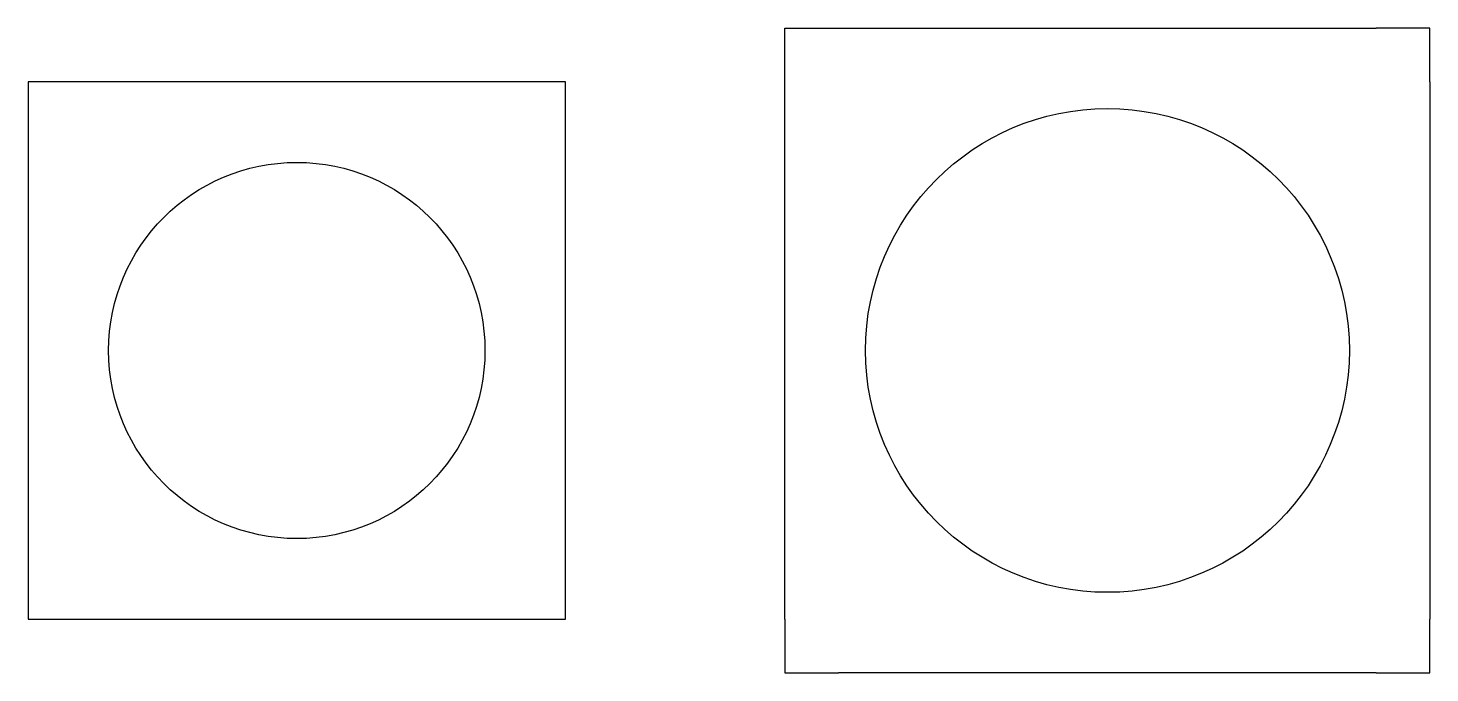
# Model space of a CAD drawing. Header units: millimetres. Extents: x 1261 to 1522, y 430 to 550.
import ezdxf

# ---------------------------------------------------------------- set-up
doc = ezdxf.new("R2010")
doc.units = ezdxf.units.MM
doc.header["$MEASUREMENT"] = 0
doc.layers.add('chasis', color=50, linetype='Continuous')

msp = doc.modelspace()

# ---------------------------------------------------------------- linework, layer by layer
at = {"layer": 'chasis'}
for p, q in [((1401.64, 539.97), (1401.64, 549.97)), ((1401.64, 549.97), (1411.64, 549.97)), ((1411.64, 549.97), (1511.64, 549.97)), ((1521.64, 549.97), (1511.64, 549.97)), ((1521.64, 539.97), (1521.64, 549.97)), ((1260.84, 539.97), (1260.84, 439.97)), ((1360.84, 539.97), (1260.84, 539.97)), ((1360.84, 439.97), (1360.84, 539.97)), ((1401.64, 439.97), (1401.64, 539.97)), ((1521.64, 539.97), (1521.64, 439.97)), ((1260.84, 439.97), (1360.84, 439.97)), ((1401.64, 439.97), (1401.64, 429.97)), ((1521.64, 429.97), (1521.64, 439.97)), ((1401.64, 429.97), (1411.64, 429.97)), ((1511.64, 429.97), (1411.64, 429.97)), ((1511.64, 429.97), (1521.64, 429.97))]:
    msp.add_line(p, q, dxfattribs=at)
for centre, radius in [((1461.64, 489.97), 45), ((1310.84, 489.97), 35)]:
    msp.add_circle(centre, radius, dxfattribs=at)

doc.saveas('drawing.dxf')
